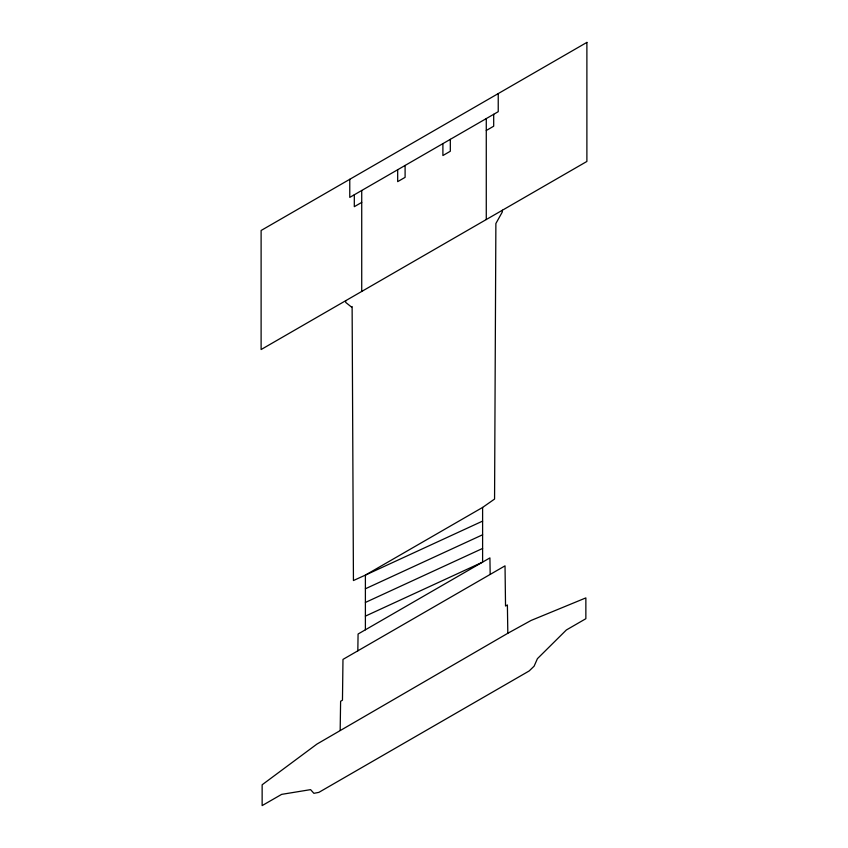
<?xml version="1.0" encoding="UTF-8"?>
<svg xmlns="http://www.w3.org/2000/svg" width="848" height="848" viewBox="0 0 848 848"><rect width="100%" height="100%" fill="white"/><g stroke="black" fill="none" stroke-linecap="round" stroke-linejoin="round"><path stroke-width="1.27" d="M340.175 730.075L340.61 701.254L342.465 700.183L342.974 659.405L505.026 565.849L505.535 606.034L507.39 604.953L507.825 633.276L316.929 744.088L262.138 784.792L262.138 805.6L281.653 794.364L310.58 789.636L313.887 793.325L318.848 792.382L529.152 670.969L534.113 666.178L537.42 658.673L566.347 629.99L585.862 618.701L585.862 597.904L531.071 620.46L507.825 633.276M357.824 650.829L358.079 634.018L489.921 557.899L490.176 574.425M502.408 210.219L502.27 212.064L495.879 223.512L494.564 499.059L482.607 507.433L365.393 575.103L353.436 580.541L352.121 306.51L351.369 306.944L345.73 302.439L345.592 300.754M361.725 202.396L354.305 206.679L354.305 194.775M486.275 130.497L493.695 126.204L493.695 114.3M482.607 521.107L365.393 575.103L365.393 629.799M365.393 588.777L482.607 534.781M365.393 602.451L482.607 548.455M365.393 616.125L482.607 562.129L482.607 507.433M498.232 93.587L498.232 111.682L349.768 197.393L349.768 179.299M486.275 118.593L486.275 219.537M450.32 139.348L450.32 151.251L442.9 155.534L442.9 143.63M405.1 165.445L405.1 177.349L397.68 181.642L397.68 169.738M361.725 190.493L361.725 291.447M586.89 42.4L261.11 230.486L261.11 349.535L586.89 161.449L586.89 42.4"/></g></svg>
